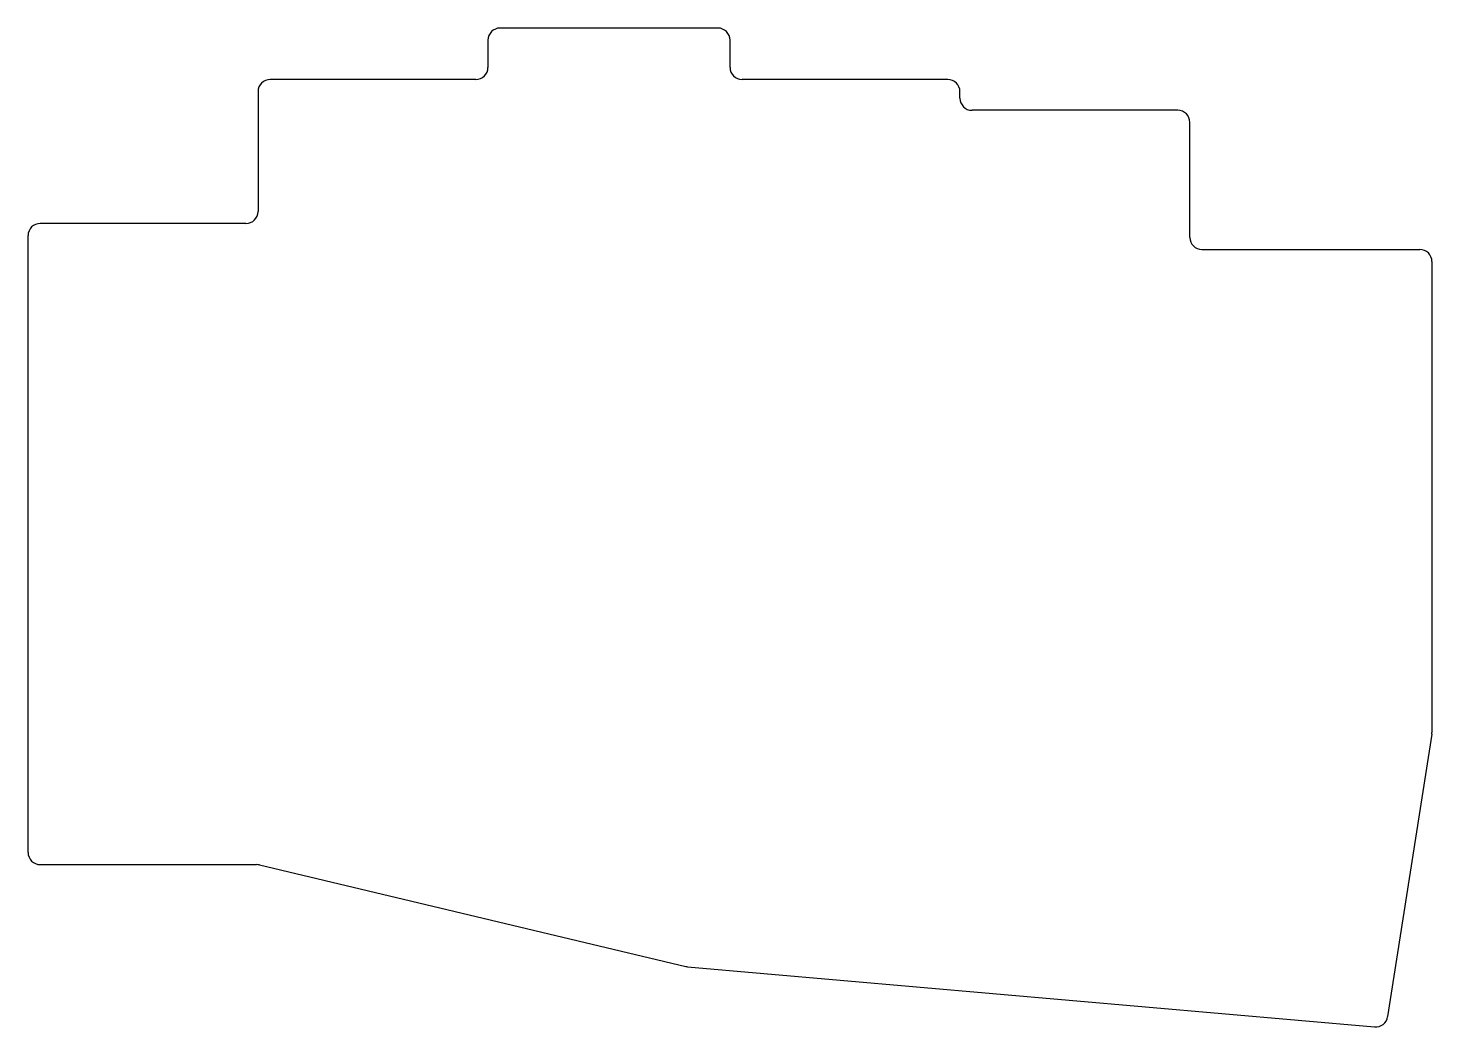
# Model space of a CAD drawing. Header units: millimetres. Extents: x -10 to 106, y -23 to 60.
import ezdxf

# ---------------------------------------------------------------- set-up
doc = ezdxf.new("R2010")
doc.units = ezdxf.units.MM

msp = doc.modelspace()

# ---------------------------------------------------------------- linework, layer by layer
for p, q in [((47, 59.65), (29, 59.65)), ((28, 58.65), (28, 56.4)), ((48, 56.4), (48, 58.65)), ((27, 55.4), (10, 55.4)), ((66, 55.4), (49, 55.4)), ((9, 54.4), (9, 44.5)), ((67, 53.85), (67, 54.4)), ((85, 52.85), (68, 52.85)), ((86, 42.35), (86, 51.85)), ((8, 43.5), (-9, 43.5)), ((-10, -8.5), (-10, 42.5)), ((87, 41.35), (105, 41.35)), ((106, 40.35), (106, 1.43)), ((105.99, 1.27), (102.33, -22.07)), ((-9, -9.5), (8.88, -9.5)), ((9.11, -9.53), (44.34, -17.93)), ((44.48, -17.95), (101.26, -22.92))]:
    msp.add_line(p, q)
for centre, start, end in [((29, 58.65), 90, 180), ((47, 58.65), 0, 90), ((27, 56.4), 270, 0), ((49, 56.4), 180, 270), ((10, 54.4), 90, 180), ((66, 54.4), 0, 90), ((68, 53.85), 180, 270), ((85, 51.85), 0, 90), ((8, 44.5), 270, 0), ((-9, 42.5), 90, 180), ((87, 42.35), 180, 270), ((105, 40.35), 0, 90), ((105, 1.43), 351.1047, 0), ((-9, -8.5), 180, 270), ((8.88, -10.5), 76.5902, 90), ((44.57, -16.95), 256.5902, 265), ((101.35, -21.92), 265, 351.1047)]:
    msp.add_arc(centre, 1, start, end)

doc.saveas('drawing.dxf')
